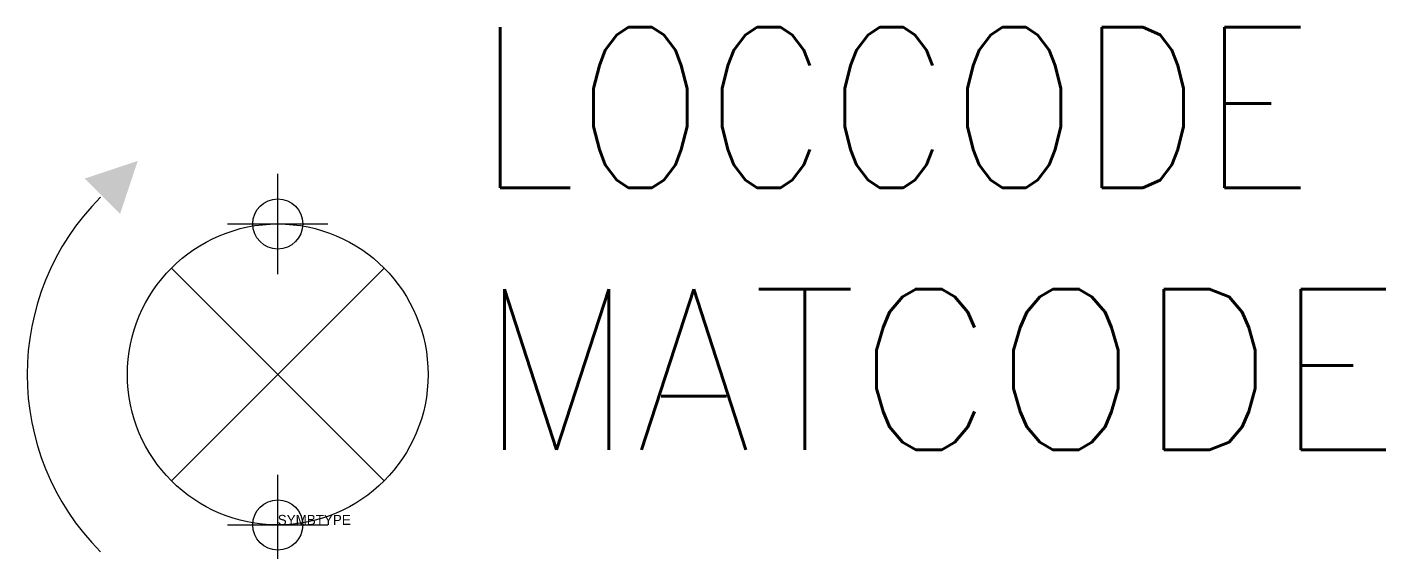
# Model space of a CAD drawing. Extents: x 75 to 102.1, y 233.5 to 243.9.
import ezdxf

# ---------------------------------------------------------------- set-up
doc = ezdxf.new("R2010")
doc.units = 0
doc.header["$MEASUREMENT"] = 0
doc.header["$PDMODE"] = 34
doc.linetypes.add('DASHED', pattern=[19.05, 12.7, -6.35])
doc.layers.get('0').update_dxf_attribs({"linetype": 'CONTINUOUS'})
for name, color, linetype in [('1', 8, 'CONTINUOUS'), ('11', 30, 'DASHED'), ('12', 30, 'DASHED'), ('3', 30, 'CONTINUOUS'), ('C', 7, 'CONTINUOUS')]:
    doc.layers.add(name, color=color, linetype=linetype)
doc.styles.add('DINY', font='SIMPLEX', dxfattribs={"width": 0.95})
doc.styles.add('ROMANS', font='ROMANS.SHX')

msp = doc.modelspace()

# ---------------------------------------------------------------- linework, layer by layer
at = {"layer": '1'}
for p, q in [((77.879, 239.121), (82.121, 234.879)), ((77.879, 234.879), (82.121, 239.121))]:
    msp.add_line(p, q, dxfattribs=at)
msp.add_arc((80, 237), 5, 135, 225, dxfattribs=at)
msp.add_solid([(76.146, 240.904), (77.207, 241.257), (76.146, 240.904), (76.854, 240.197)], dxfattribs=at)
at = {"layer": '3'}
msp.add_circle((80, 237), 3, dxfattribs=at)
at = {"layer": 'C', "color": 1}
msp.add_point((80, 240), dxfattribs=at)
at = {"layer": 'C', "color": 2}
msp.add_point((80, 234), dxfattribs=at)

# ---------------------------------------------------------------- texts
at = {"flags": 1}
msp.add_attdef('SYMBTYPE', (80, 234), 'HL', height=0.2, dxfattribs=at)
at = {"layer": '11', "style": 'ROMANS', "width": 0.85}
msp.add_attdef('LOCCODE', (83.97, 240.721), '', height=3.2, dxfattribs=at)
at = {"layer": '12', "style": 'DINY', "width": 0.95}
msp.add_attdef('MATCODE', (84, 235.5), '', height=3.2, dxfattribs=at)

doc.saveas('drawing.dxf')
